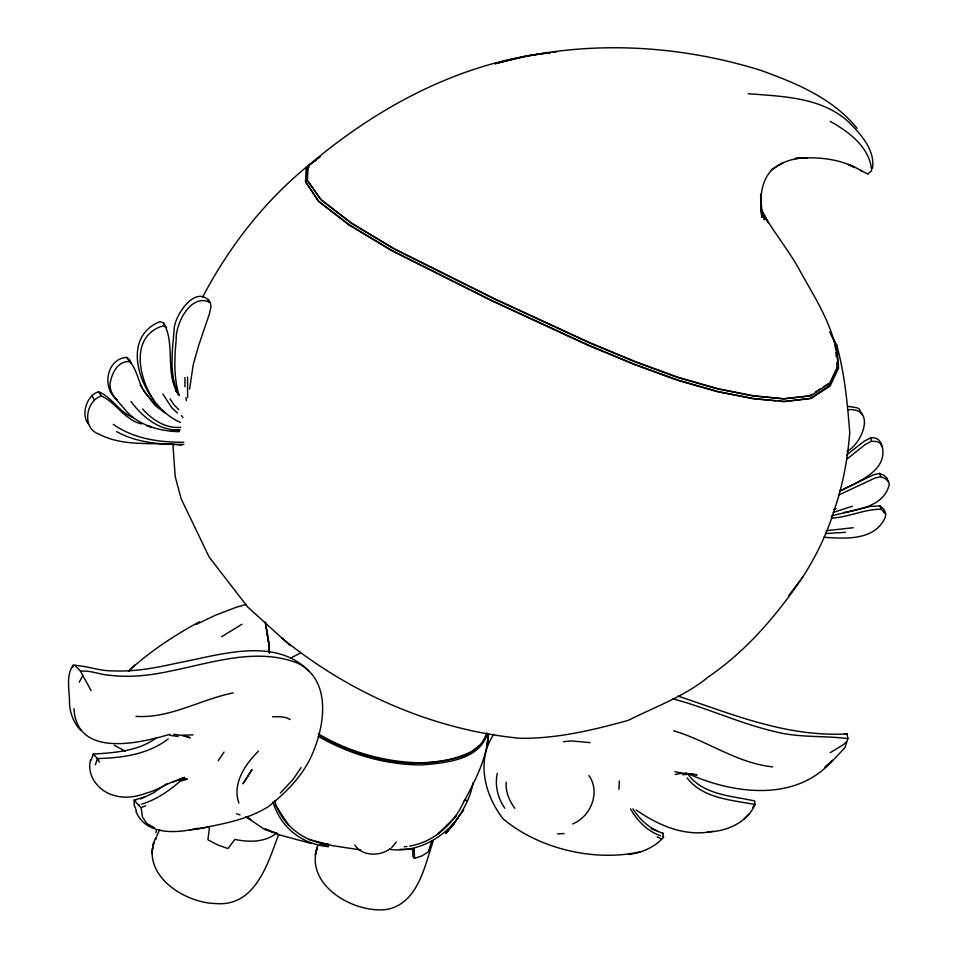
<?xml version="1.0" encoding="UTF-8"?>
<svg xmlns="http://www.w3.org/2000/svg" width="958" height="958" viewBox="0 0 958 958"><rect width="100%" height="100%" fill="white"/><g stroke="black" fill="none" stroke-linecap="round" stroke-linejoin="round"><path stroke-width="1.44" d="M184.93 386.745L184.966 377.44M145.664 805.762L141.113 807.63L142.407 816.97L146.897 823.569L154.394 827.772M187.564 377.129L187.612 397.606M316.391 159.998L306.201 167.279L305.518 181.9L318.26 200.917L348.76 224.483L392.073 250.541L492.208 300.68L587.984 344.88L634.28 364.112L677.989 380.11L718.189 391.571L753.79 398.588L784.746 401.51L811.187 398.384L830.155 386.002L838.609 368.028L836.645 344.904L829.76 331.863M618.928 789.284L619.323 780.974M550.491 52.63C459.804 62.402 376.913 107.32 308.213 165.698L307.374 180.451L320.523 199.168L350.915 222.675L394.169 248.673L493.909 298.417L589.086 342.341L634.962 361.417L678.312 377.344L718.284 388.78L753.623 395.798L784.339 398.779L810.6 395.822L829.496 383.595L837.939 365.764C836.777 331.492 817.306 301.914 801.08 272.886C789.464 250.768 772.986 231.824 761.107 209.838L764.592 219.669L761.167 209.072M189.588 389.044L193.265 364.435L198.761 345.191L209.275 314.26L211.047 306.716L210.329 302.704C191.001 292.202 175.242 324.055 176.2 339.91C174.38 358.424 173.685 377.871 179.098 395.558C164.273 374.554 175.949 344.317 163.614 322.918L159.854 321.672C114.709 340.114 145.568 408.395 180.475 422.358M156.226 839.112L156.405 836.981M847.674 511.811L869.912 506.447L879.947 505.932C883.456 508.099 886.581 512.41 885.455 516.757C875.337 541.054 845.363 538.635 823.772 537.294M488.209 735.433C486.664 758.999 475.096 780.423 464.391 801.008M488.388 733.768L487.035 746.881L488.412 733.888M884.114 512.446L884.342 510.434M473.06 782.662C469.815 801.822 458.391 818.898 445.841 833.316L454.379 823.605M497.274 773.322C494.699 785.38 497.741 798.146 504.806 808.169M72.808 667.175L73.059 665.271C86.328 665.559 98.961 671.043 112.349 670.84C134.168 672.001 155.783 667.882 176.967 663.116C218.484 655.488 274.275 635.92 308.56 670.804M90.591 759.766C86.244 775.441 98.626 791.188 113.439 795.236C124.42 798.792 136.18 797.02 146.754 792.949C160.716 789.667 172.452 778.327 187.145 779.237L180.044 781.321C168.847 791.045 156.106 799.822 141.784 804.097M155.95 832.658L156.25 830.706M278.622 834.526C267.677 863.817 255.223 907.442 214.999 903.502C183.206 902.723 139.269 873.349 155.747 837.663M272.97 801.99C280.945 827.724 301.71 844.178 328.271 846.597L328.678 844.309C303.854 842.369 281.424 824.443 274.539 800.649M151.771 853.171L153.759 842.453L152.454 849.255M144.418 797.032L134.216 800.134L134.144 804.84L136.527 811.246M872.463 168.333C875.325 149.676 860.092 133.174 847.662 121.091C820.563 97.009 782.315 96.507 748.126 93.68M678.013 696.059C733.481 714.716 787.32 737.229 847.088 733.888L847.902 738.594L844.956 747.671L833.652 759.682L825.018 767.154L832.753 760.257C796.266 802.373 733.876 794.218 688.191 773.741M317.601 845.71L315.314 854.74L317.062 848.117C304.931 886.042 355.729 914.579 388.146 909.226C418.442 902.137 424.693 865.804 433.196 841.04M487.382 733.732C479.012 760.424 445.494 762.796 421.939 764.939C385.763 764.939 349.43 754.413 318.212 736.283M486.736 732.846C478.569 758.987 445.674 760.868 422.718 762.831C386.314 762.616 349.67 752.353 318.331 733.876M431.807 840.896L428.382 851.758L422.167 855.805L414.503 858.392L412.874 856.44L412.754 848.968M95.369 764.783L97.405 758.568C122.037 757.934 147.831 754.521 168.249 738.929M91.166 760.209L93.297 754.102C114.768 752.617 137.701 751.335 156.082 738.139M156.884 835.759L159.723 829.724M409.641 846.058C434.441 842.178 455.385 822.419 464.666 799.619L467.205 800.864M79.191 682.252L82.819 675.582L80.568 671.283L74.88 665.259M73.059 665.271C65.348 676.54 69.862 691.221 69.515 703.914C70.305 713.794 73.814 723.506 81.047 730.499M202.677 297.052C228.555 247.727 263.139 202.809 306.201 167.279M281.856 638.064C349.083 692.993 433.064 729.9 519.703 738.271C556.885 738.81 592.774 730.164 628.352 720.332C655.452 706.561 684.778 696.466 708.429 676.815C746.737 650.721 776.675 615.287 802.6 577.255C816.228 556.023 827.341 533.223 834.574 509.009C843.136 484.269 847.698 458.415 849.758 432.357C847.327 402.947 844.681 373.416 836.645 344.904M493.849 734.331C475.815 760.532 484.76 795.308 503.082 818.803C538.48 848.788 595.002 862.26 640.423 851.722M301.099 767.621L293.04 779.453L280.299 793.068M218.184 760.724L224.052 752.042M396.253 842.046L391.439 847.926M867.744 173.973L860.308 170.189L861.745 171.027C841.795 158.741 818.336 156.465 795.356 158.453L807.151 157.974C794.553 157.675 782.219 161.591 772.292 169.386C759.658 182.2 760.041 200.881 761.778 217.526L760.604 194.342M133.401 417.592C119.127 412.682 112.074 396.84 98.494 391.81C86.651 395.403 80.783 414.299 88.256 423.843M141.365 423.915C124.528 419.915 116.05 402.372 101.297 395.965C85.717 400.791 81.574 428.454 99.069 434.178C124.54 447.458 154.094 441.722 181.529 445.075M788.769 595.613L802.6 577.255M445.841 833.316L463.696 810.121M662.708 832.981L663.547 837.28C654.829 847.243 641.992 852.668 629.035 854.464M707.722 831.963C726.679 831.46 746.977 822.683 755.048 804.552L754.665 800.924C731.505 795.835 702.765 795.032 687.545 773.717M752.737 807.366L755.048 804.552C731.481 799.846 703.16 798.768 687.054 777.884M128.54 671.45L134.479 665.163M128.564 670.995C149.711 651.632 174.164 635.429 199.432 621.766M258.552 751.12C245.176 764.101 231.968 783.812 238.877 803.067M743.971 819.174L748.785 814.276M846.237 741.911L843.567 744.594L830.287 752.629M437.854 833.951L456.2 816.132M458.451 817.749C441.758 838.992 416.814 852.919 389.511 849.363M847.076 451.302C862.523 443.386 876.378 407.282 848.034 409.737M846.633 454.918L864.26 441.171L870.726 437.842C876.175 436.884 881.635 440.572 881.54 446.368M846.896 459.098L865.194 444.56L871.445 441.279L876.534 441.482L879.971 442.991L881.911 445.326C888.952 470.965 857.35 481.826 839.627 491.406M472.186 751.06L478.461 746.186M92.495 754.724L93.297 754.102L97.405 758.568L99.321 762.137M166.824 783.728L153.088 793.092L140.622 798.912M308.213 165.698L320.343 156.693M175.709 390.972C178.236 393.534 174.883 385.823 175.039 385.308C169.59 366.507 172.907 346.796 174.284 327.66C175.625 314.296 196.39 283.508 210.125 302.189M309.386 166.812L307.135 168.428L306.404 183.014L319.086 201.863L349.335 225.166L392.313 251.044L492.065 300.98L587.458 345.036L633.573 364.232L675.701 379.679M276.563 833.101C264.995 842.537 248.769 842.369 234.866 839.4L227.98 848.572L217.658 844.896L207.91 839.783L209.407 828.275L207.275 826.55M811.797 394.325L809.282 395.941L783.081 398.851L752.449 395.846L717.243 388.828L677.438 377.44L634.256 361.537L588.571 342.497L493.765 298.704L394.409 249.176L351.502 223.37L321.349 200.114L308.26 181.565M815.569 391.894L820.599 388.649M823.114 387.032L828.143 383.787M134.216 800.134L138.694 805.403L139.617 804.816M783.333 162.417L771.262 170.033L772.292 169.386M221.585 636.759L241.883 624.257M389.942 848.86C379.871 856.452 362.004 856.38 354.771 845.004M134.623 800.984L135.581 800.445M572.549 823.928C590.811 816.851 600.726 792.182 588.954 775.549M290.717 657.99L300.022 653.32M196.174 624.46L215.682 615.108L236.614 607.156L246.182 604.486M471.144 751.874C422.107 774.579 363.729 760.413 318.523 735.133M843.172 489.37L873.66 474.761L879.588 473.396L884.138 475.419L887.084 478.305L887.958 480.976M838.358 495.166L874.965 478.066L880.869 476.701L885.467 478.737L888.473 481.635L889.347 484.341C883.192 509.848 851.446 509.464 831.173 516.23M839.495 490.819L841.95 489.849M171.877 782.447L184.834 777.405L179.625 779.046M852.404 506.195L833.244 512.41M169.865 734.295C138.826 743.552 76.82 757.934 73.982 708.716M833.652 509.44L836.083 508.698M233.237 692.909C200.509 699.376 170.177 718.62 135.988 716.368M857.075 128.324C832.67 98.099 795.583 82.819 759.981 70.09C674.671 43.697 581.398 39.577 495.058 63.755L527.355 55.875M195.767 829.137C220.699 824.395 246.613 820.264 268.515 806.528C284.801 793.523 300.177 778.435 309.697 759.634C324.271 730.307 333.48 681.294 297.998 663.259C256.696 647.033 212.341 662.685 171.111 670.947C151.22 675.282 130.695 677.749 110.374 675.33C100.315 675.007 90.639 669.953 80.568 671.283M135.988 811.534C145.856 835.496 176.835 833.436 197.671 828.215M675.234 774.507L681.904 773.178L674.827 771.657M843.842 512.53L846.405 512.051M853.279 527.738L826.203 530.696M131.15 363.154L130.072 360.603L126.791 357.406C106.17 358.567 101.44 388.888 117.463 400.025M145.448 393.175C138.156 383.631 137.76 370.147 129.57 361.513C117.798 361.07 112.23 372.65 110.206 382.505C108.577 393.487 118.397 401.462 124.612 409.15C137.713 425.304 159.04 431.112 179.026 431.699M190.103 829.975L205.144 827.736M404.252 846.848L406.946 846.453M526.9 55.935L550.371 52.642M553.305 52.235L556.239 51.828L553.389 52.223M831.831 518.074C848.632 517.26 864.451 509.057 881.18 509.249L885.719 513.811M680.563 773.441L686.922 773.166L686.359 774.507L682.707 774.723M712.92 831.245C685.269 837.256 658.457 825.401 636.124 809.989M845.387 532.325L825.712 533.558M563.352 741.72L571.172 740.905L590.056 742.618M557.556 833.951L564.058 833.556M868.02 173.841L871.588 170.775C870.331 147.7 848.812 131.713 830.287 121.403M180.643 427.292C165.866 428.801 152.011 419.688 142.598 408.982M193.133 734.882L182.691 735.169L190.151 737.792L182.834 735.6L173.721 734.295M179.781 430.046L173.973 430.118L179.421 430.884M272.587 716.728L280.395 716.728L286.107 717.638L290.202 719.518M171.039 431.088L177.984 431.196M183.72 444.464C160.824 444.572 136.874 442.967 116.481 431.507M183.876 442.273C159.447 442.404 133.689 438.848 113.295 424.358M844.848 733.828L847.088 733.888M183.062 778.89L187.145 779.237M179.912 429.771C159.435 431.387 142.658 416.946 131.03 401.618M776.136 400.875L752.617 398.636L717.135 391.618M779.082 401.163L783.488 401.582L809.869 398.504L828.79 386.194L837.244 368.315L836.753 362.555M360.651 849.938L332.797 845.698L308.847 839.376M848.165 406.384L856.967 407.725L859.314 409.078L862.344 415.113M684.742 773.429L697.053 774.89L689.808 773.657M772.615 766.867C737.073 763.167 707.375 740.762 673.642 730.774M169.806 735.301L178.116 736.486M400.073 849.327L414.191 849.207L414.503 858.392M328.271 846.597L320.14 844.405M311.242 843.471L279.772 834.981L265.246 829.041L277.449 833.604M847.902 738.594C823.425 735.457 798.11 737.995 773.92 731.349C739.42 723.302 707.196 707.926 672.983 698.861M657.152 836.837L661.703 839.028M677.114 380.194L715.71 391.211M146.802 425.759L151.556 427.208L147.831 425.532M236.578 813.845L240.063 814.887M277.413 833.652L264.863 829.568L245.847 816.803M166.68 327.313L162.812 325.959C129.426 336.27 138.742 378.649 154.25 400.911M651.189 828.73L663.403 833.556M660.685 835.771C647.512 831.364 637.226 820.731 630.508 808.887M657.667 831.017C647.273 826.706 638.986 818.192 632.891 808.911M853.865 167.147L848.369 164.441L854.668 167.554M114.253 745.276L125.318 751.192M245.775 816.611L250.96 819.569M246.266 816.659L248.721 818.12M157.819 405.629L152.37 401.39L145.58 393.223M165.111 412.994L155.076 405.521L143.46 390.098M177.434 412.982L171.554 407.497L162.884 393.966M662.852 836.669L663.547 837.28M178.739 409.617L173.721 404.504L170.057 398.851M290.238 645.62L247.727 607.001L209.167 557.101L181.122 498.711L175.194 476.557L172.931 444.38M138.694 805.403L141.113 807.63M126.791 357.406L129.57 361.513M98.494 391.81L101.297 395.965M179.278 395.498L176.655 391.582M179.314 395.379L176.739 391.523M181.493 415.592L182.978 417.7M514.841 808.372C509.297 800.828 505.477 791.703 506.159 782.195M91.657 395.438L94.303 399.618M91.142 690.598L82.819 675.582M275.329 804.792L288.621 825.233M140.251 384.781L142.754 389.056M761.059 209.886L768.244 222.687L761.37 209.694M879.588 473.396L880.869 476.701M879.947 505.932L881.18 509.249M831.233 334.929L835.053 342.641M163.614 322.918L164.56 325.636M761.311 210.173L764.592 219.669M870.726 437.842L871.445 441.279M760.987 209.227L762.005 213.43L760.664 194.378M265.174 622.305L268.683 642.938L269.342 653.116M265.737 625.299L266.384 628.22M265.486 622.185L268.863 642.555L269.485 652.649M185.876 397.678L186.343 400.624M266.767 631.154L267.342 635.561M267.737 638.507L268.12 641.441M835.304 345.299L835.663 349.622M835.903 352.496L836.274 356.807M208.353 299.363L208.557 301.914M248.637 774.866L242.985 783.824L252.05 769.525L248.637 774.866"/></g></svg>
